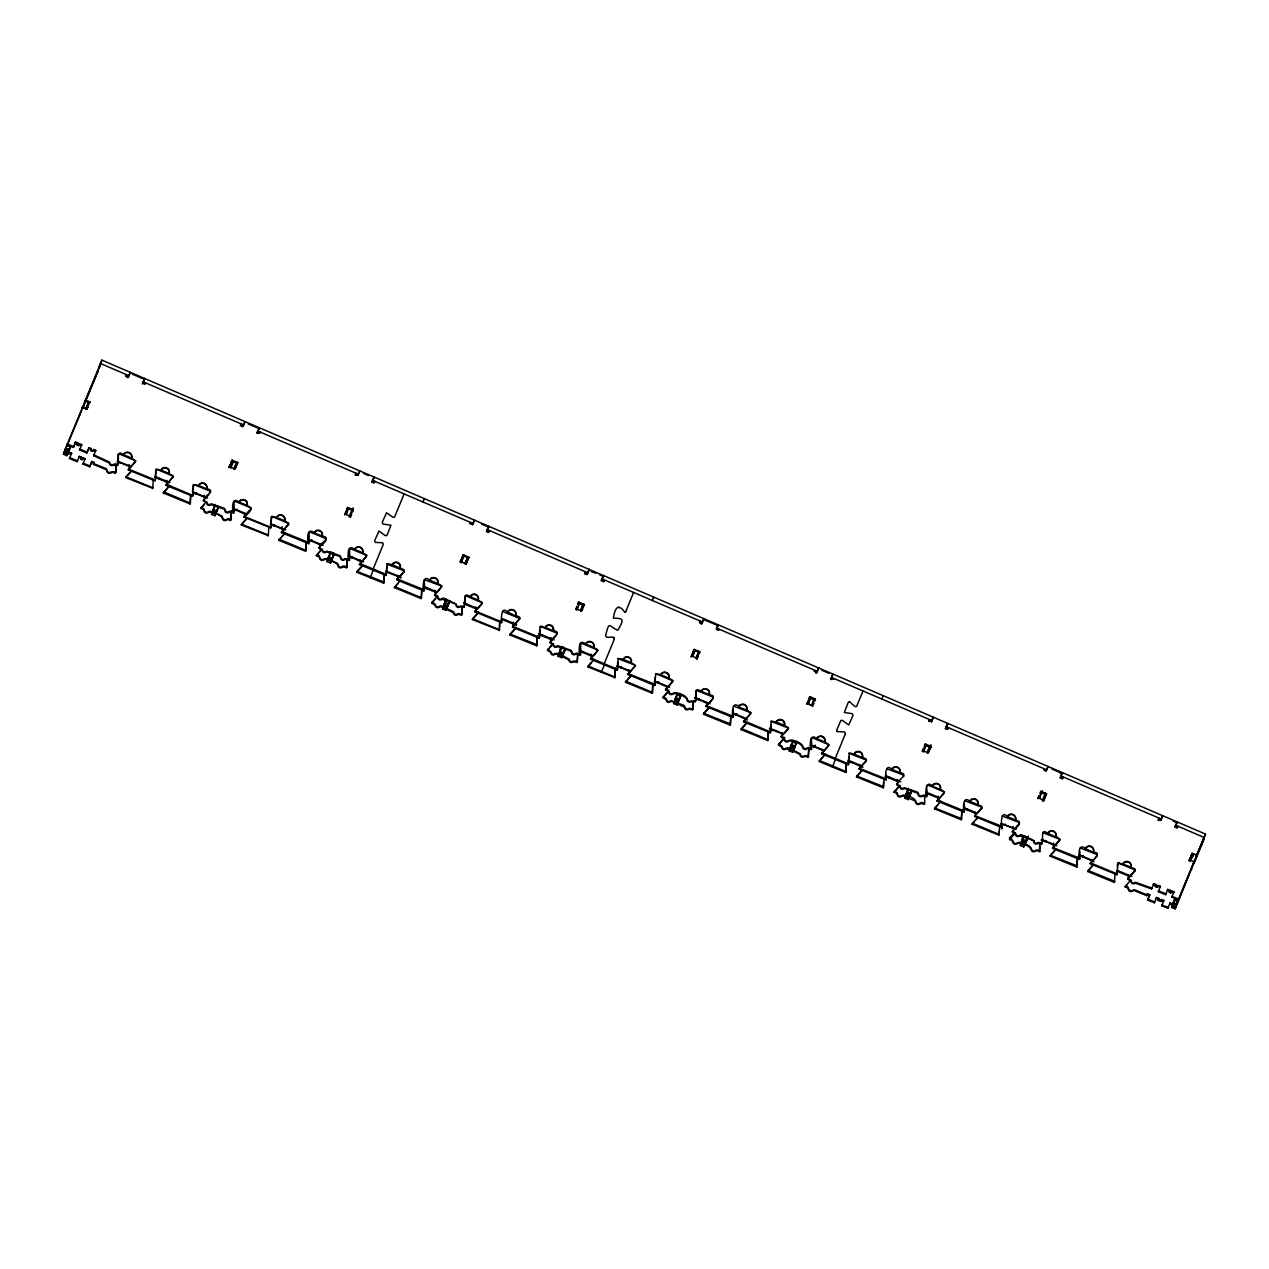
<?xml version="1.0" encoding="UTF-8"?>
<svg xmlns="http://www.w3.org/2000/svg" width="1269" height="1269" viewBox="0 0 1269 1269"><rect width="100%" height="100%" fill="white"/><g stroke="black" fill="none" stroke-linecap="round" stroke-linejoin="round"><path stroke-width="1.5" d="M837.254 731.578L836.779 729.976L840.871 720.459L842.235 720.284L848.723 724.996L853.054 715.304L852.292 713.686L844.345 712.48L848.263 702.328L849.833 701.963L854.941 706.516L856.543 706.5L863.063 690.986M372.769 570.019L383.381 544.131L382.54 542.767L375.402 542.355L374.641 540.737L378.971 531.045L385.443 535.756L386.997 535.375L390.931 525.223L382.984 524.034L382.223 522.4L386.553 512.724L393.041 517.419L394.596 517.054L404.145 493.895M614.339 639.116C614.815 634.532 606.09 639.782 605.63 635.626C609.501 619.066 609.39 627.425 617.876 630.217C623.825 619.605 624.427 618.336 613.387 618.114C614.719 609.12 617.702 602.252 624.681 612.181M115.511 464.248C116.462 478.096 116.351 470.593 110.625 472.988A2.49 2.427 18.2 0 1 106.913 471.465L106.374 469.736L93.414 464.375L93.684 463.55L106.326 468.721L107.183 470.64A2.49 2.427 18.2 0 0 110.895 472.163C116.732 469.641 116.7 477.763 115.78 463.423M118.366 454.112L117.557 465.501L113.734 464.803A2.49 2.427 18.2 0 1 109.372 463.026L93.636 455.714L93.906 454.873L109.642 462.202A2.49 2.427 18.2 0 0 114.004 463.978C123.458 469.276 113.068 447.005 123.49 454.746A4.378 4.251 18.2 0 1 129.152 452.478A4.378 4.251 18.2 0 1 131.579 458.061L123.49 454.746M131.453 470.72L126.028 476.779L152.819 487.772L153.279 479.65M155.421 475.352L155.881 469.482M131.579 458.061L135.799 460.853L128.566 469.07L155.357 480.047L156.039 469.149L161.02 470.117A4.378 4.251 18.2 0 1 166.683 467.849A4.378 4.251 18.2 0 1 169.11 473.432L161.02 470.117M190.54 495.846L190.08 503.967L163.273 492.991L169.554 485.44M163.733 491.864L190.35 503.143L190.81 495.021M193.411 484.853L192.618 496.242L165.811 485.266L173.33 476.24L169.11 473.432M166.223 484.219L192.888 495.418L193.57 484.52L198.551 485.488A4.378 4.251 18.2 0 1 204.214 483.219A4.378 4.251 18.2 0 1 206.641 488.803L198.551 485.488M231.053 511.566L230.593 520.464L231.323 510.741M233.893 501.429C235.875 532.33 227.072 492.182 239.032 502.064A4.378 4.251 18.2 0 1 244.695 499.796A4.378 4.251 18.2 0 1 247.122 505.379L239.032 502.064M246.979 518.038L241.554 524.113L268.362 535.09L268.806 526.968M270.963 522.669L271.725 516.277L276.563 517.435A4.378 4.251 18.2 0 1 282.226 515.151A4.378 4.251 18.2 0 1 284.653 520.734L276.563 517.435M247.122 505.379L251.341 508.171L244.092 516.388L270.9 527.365L271.471 516.657M306.067 543.164L305.623 551.269L278.815 540.308L285.097 532.758M279.212 539.246L305.892 550.445L306.337 542.339M308.954 532.171C310.873 562.675 302.196 522.955 314.093 532.806A4.378 4.251 18.2 0 1 319.756 530.521A4.378 4.251 18.2 0 1 322.183 536.105L314.093 532.806M346.596 558.868C347.5 573.318 347.5 564.975 341.694 567.608A2.49 2.427 18.2 0 1 337.982 566.101C337.792 562.23 326.212 557.503 323.357 560.105A2.49 2.427 18.2 0 1 319.645 558.582L319.106 556.853L316.346 555.663L320.296 550.698M330.654 560.581L337.713 563.547L338.252 565.276A2.49 2.427 18.2 0 0 341.964 566.783C345.168 563.436 348.594 572.24 346.691 561.501M349.435 548.747C351.339 579.505 342.662 539.484 354.559 549.366A4.378 4.251 18.2 0 1 360.237 547.098A4.378 4.251 18.2 0 1 362.648 552.681L354.559 549.366M384.079 575.111L383.666 583.137L384.348 574.286M386.426 571.272L387.267 563.595L392.089 564.737A4.362 4.251 18.2 0 1 397.768 562.468A4.362 4.251 18.2 0 1 400.179 568.052L392.089 564.737M362.648 552.681L366.868 555.489L359.365 564.531L386.173 575.507L386.886 566.561M421.609 590.482L421.165 598.587L394.358 587.61L400.052 580.71M394.707 586.627L421.435 597.762L421.879 589.641M424.274 580.171C425.861 608.533 418.389 570.447 429.62 580.107A4.378 4.251 18.2 0 1 437.25 579.378L437.948 580.996A4.378 4.251 18.2 0 1 437.71 583.423L429.62 580.107M462.09 607.042L461.662 615.084L462.36 606.217M464.977 596.049L464.168 607.439L460.33 606.741A2.506 2.427 18.2 0 1 455.983 604.964L455.206 603.774L441.993 599.238A2.506 2.427 18.2 0 1 437.631 597.445L434.426 595.256L441.961 585.992L437.71 583.423M434.823 594.209L437.916 596.62A2.506 2.427 18.2 0 0 442.262 598.413L443.674 598.111L456.253 604.139A2.506 2.427 18.2 0 0 460.615 605.916C469.816 610.786 459.759 589.07 470.101 596.684A4.378 4.251 18.2 0 1 475.78 594.415A4.378 4.251 18.2 0 1 478.191 599.999L470.101 596.684M499.367 627.6L499.653 621.762M478.651 612.007L472.639 618.733L499.431 629.71L499.923 620.938M537.184 636.927L536.724 645.81L537.453 636.086M539.69 630.074L539.23 638.18L512.422 627.203L512.835 626.22M512.739 626.299L539.499 637.355L540.182 626.458L545.162 627.425A4.378 4.251 18.2 0 1 552.776 626.696L553.49 628.314A4.378 4.251 18.2 0 1 553.252 630.725L545.162 627.425M577.617 654.36L577.205 662.386L577.903 653.535M580.504 643.367C582.423 674.125 573.747 634.119 585.643 643.986A4.378 4.251 18.2 0 1 591.322 641.717A4.378 4.251 18.2 0 1 593.733 647.317L585.643 643.986M614.878 675.774L615.195 668.858M594.178 659.325L588.166 666.035L614.973 677.011L615.465 668.033M617.686 662.006L617.242 670.127L590.434 659.15L597.953 650.109L593.733 647.301A4.362 4.251 18.2 0 0 590.989 642.066A4.362 4.251 18.2 0 0 585.501 644.414M590.831 658.088L617.511 669.302L618.193 658.389L623.174 659.357L624.713 657.485A4.378 4.251 18.2 0 1 631.248 662.672L635.483 665.479L627.965 674.521L654.772 685.498L655.724 673.76L660.705 674.727A4.378 4.251 18.2 0 1 666.368 672.459A4.378 4.251 18.2 0 1 668.795 678.043L660.705 674.727M652.678 685.101L652.234 693.207L625.427 682.23L631.137 675.33M625.776 681.247L652.504 692.382L652.964 684.261M655.216 677.376L654.804 685.403M693.16 701.678L692.715 709.783L688.877 709.085A2.49 2.427 18.2 0 1 684.514 707.309L671.936 701.281L670.54 701.583A2.49 2.427 18.2 0 1 666.177 699.79L662.957 697.601L668.081 691.335M663.354 696.538L666.447 698.965A2.49 2.427 18.2 0 0 670.809 700.758L684.007 705.278L684.784 706.484A2.49 2.427 18.2 0 0 689.146 708.261L692.985 708.959L693.429 700.837M696.047 690.669C695.142 701.709 698.331 701.376 690.844 701.82A2.49 2.427 18.2 0 1 687.132 700.314C686.941 696.443 675.362 691.716 672.507 694.317A2.49 2.427 18.2 0 1 668.795 692.795L668.255 691.066L665.495 689.876L673.03 680.612L668.795 678.043M665.892 688.829L668.525 690.241L669.064 691.97A2.49 2.427 18.2 0 0 672.776 693.493C675.631 690.891 687.211 695.618 687.401 699.489A2.49 2.427 18.2 0 0 691.113 700.996C702.82 703.645 689.622 684.34 701.17 691.304A4.362 4.235 18.2 0 1 706.849 689.035A4.362 4.235 18.2 0 1 709.244 694.619L701.17 691.304M730.738 716.176L730.278 725.075L730.928 717.08M733.228 709.323C734.418 732.53 728.041 697.204 738.939 706.405A4.346 4.235 18.2 0 1 746.632 710.37M768.221 732.403L767.777 740.525L740.969 729.548L746.664 722.648M741.366 728.485L768.046 739.7L768.491 731.578M770.759 724.694L770.315 732.8L743.507 721.823L751.026 712.781L746.791 709.99A4.378 4.251 18.2 0 0 740.255 704.787M743.904 720.76L770.584 731.975L771.251 721.078L776.231 722.045A4.378 4.251 18.2 0 1 781.91 719.761A4.378 4.251 18.2 0 1 784.321 725.36L776.231 722.045M808.702 748.98L808.274 757.006L808.972 748.155M811.351 738.669C813.413 767.808 805.038 728.787 816.713 738.621A4.362 4.235 18.2 0 1 822.375 736.353A4.362 4.235 18.2 0 1 824.787 741.921L816.713 738.621M846.264 763.478L845.773 772.456L818.981 761.479L825.104 754.103M819.377 760.432L846.058 771.631L846.534 762.653M848.771 756.625L848.311 764.747L821.519 753.77L829.022 744.729L824.802 741.921A4.378 4.267 18.2 0 0 822.074 736.686A4.378 4.267 18.2 0 0 816.57 739.034M821.868 752.787L848.596 763.922L849.262 753.009L854.243 753.976A4.378 4.251 18.2 0 1 859.97 752.2A4.378 4.251 18.2 0 1 862.206 757.72L854.243 753.976A4.362 4.251 18.2 0 1 859.906 751.708A4.362 4.251 18.2 0 1 862.333 757.292L862.19 757.704M883.636 782.307L883.335 787.748L884.033 778.896M886.174 774.582C887.015 792.062 882.209 759.687 891.774 769.347L892.662 768.015A4.378 4.251 18.2 0 1 899.404 768.617L900.102 770.251M924.514 795.457C924.99 809.336 925.307 801.818 919.375 804.165A2.49 2.427 18.2 0 1 915.679 802.642L915.139 800.913L907.176 797.598M926.798 787.922C928.258 812.763 921.31 776.2 932.255 785.923A4.378 4.251 18.2 0 1 940.662 787.684L940.202 789.651L932.255 785.923M961.807 810.796L961.347 819.695L962.076 809.971M964.297 803.943C965.677 827.261 959.063 791.618 969.786 801.294A4.362 4.251 18.2 0 1 975.449 799.026A4.362 4.251 18.2 0 1 977.86 804.609L969.786 801.294M999.1 831.338L998.846 835.145L972.038 824.168L977.749 817.268M999.575 826.198L999.115 834.32L972.387 823.184M1001.638 823.629C1003.002 842.108 997.751 806.101 1007.316 816.665A4.378 4.251 18.2 0 1 1014.93 815.935L1015.628 817.553A4.378 4.251 18.2 0 1 1015.406 819.964L1007.316 816.665M1039.533 848.787L1039.66 846.185M1040.041 842.775C1039.501 859.541 1041.817 846.978 1035.187 850.658A2.49 2.427 18.2 0 1 1031.491 849.135C1031.269 845.313 1019.705 840.57 1016.85 843.139A2.49 2.427 18.2 0 1 1013.138 841.617C1011.441 835.811 1004.54 841.696 1015.279 832.638M1033.934 840.697A2.506 2.427 18.2 0 0 1038.296 842.473L1042.135 843.171L1042.341 840.237M1077.349 858.114L1076.889 866.997L1077.619 857.273M1079.84 851.245C1081.125 874.642 1074.621 838.92 1085.328 848.612A4.378 4.251 18.2 0 1 1091.039 846.82A4.378 4.251 18.2 0 1 1093.275 852.34L1085.328 848.612A4.362 4.251 18.2 0 1 1090.991 846.328A4.362 4.251 18.2 0 1 1093.402 851.911M1115.102 873.516L1114.388 882.447L1087.581 871.47L1093.275 864.57M1117.164 870.931L1116.926 874.738L1090.119 863.761C1092.498 860.43 1103.189 852.245 1093.275 852.324M1117.37 866.616L1117.719 863.332M1090.42 862.857L1117.196 873.913L1117.862 862.999L1122.859 863.967A4.378 4.251 18.2 0 1 1130.473 863.253L1131.171 864.871A4.378 4.251 18.2 0 1 1130.949 867.282L1122.859 863.967M590.513 658.992L597.62 651.14L597.477 649.998L581.9 643.399L580.282 644.049M940.345 789.239L944.564 792.046L937.045 801.072L944.231 793.077L944.088 791.919L928.511 785.337L927.004 785.781M165.858 485.186L172.996 477.271L172.854 476.113L157.277 469.53L155.659 470.18M244.235 516.229C241.094 519.925 254.181 509.615 250.31 507.616L235.288 501.461L233.67 502.112M284.653 520.734L288.872 523.542L281.353 532.583L288.523 524.589L288.396 523.431L272.819 516.832L271.201 517.482M348.642 560.137L344.803 559.439A2.49 2.427 18.2 0 1 340.441 557.646L339.664 556.457L326.45 551.92A2.49 2.427 18.2 0 1 322.104 550.143C313.031 547.304 329.194 542.783 325.372 538.357L310.35 532.203L308.732 532.853M359.365 564.531L366.535 556.52L366.408 555.378L350.831 548.779L349.213 549.429M436.346 593.035L441.596 587.261L441.295 585.913L424.512 579.79M665.495 689.876L672.681 681.881L672.538 680.723L656.961 674.14L655.454 674.585M743.586 721.664L750.677 713.828L750.55 712.67L733.577 706.04M821.519 753.77L828.689 745.775L828.562 744.617L812.969 738.019L811.462 738.479M903.75 776.501L903.052 774.915L886.65 768.713M1047.797 833.241L1055.745 836.953L1056.189 834.986A4.378 4.251 18.2 0 0 1047.782 833.241C1037.185 825.405 1047.686 848.644 1038.026 843.298A2.506 2.427 18.2 0 1 1033.664 841.521L1032.887 840.316L1019.689 835.795A2.506 2.427 18.2 0 1 1015.327 834.003C1006.174 831.195 1022.275 826.722 1018.595 822.217L1002.177 816.03M1090.293 863.459L1097.288 855.75L1097.162 854.608L1080.189 847.978M152.645 488.264L125.758 477.62L126.154 476.621M190.429 502.889L190.08 503.967M230.91 519.37L228.039 518.624L226.421 519.481A2.49 2.427 18.2 0 1 222.725 517.958L222.186 516.229L215.111 513.279M268.171 535.566L241.284 524.938L241.697 523.938M268.441 534.82L268.092 535.915M346.437 566.767L346.104 567.846M424.052 589.704L397.197 578.981M464.517 606.36L464.168 607.439M539.579 637.101L539.23 638.18M580.06 653.583L576.142 653.234A2.506 2.427 18.2 0 1 571.78 651.441L571.002 650.251L557.805 645.715A2.506 2.427 18.2 0 1 553.443 643.938C543.084 641.083 566.101 632.549 553.252 630.725M848.66 763.668L848.311 764.747M883.668 786.669L856.781 776.025L862.206 769.95M886.206 778.944L859.319 768.316L859.05 769.141L885.905 779.943M926.687 795.52L922.753 795.171A2.506 2.427 18.2 0 1 918.407 793.379L917.63 792.189L904.416 787.652A2.506 2.427 18.2 0 1 900.054 785.876C889.696 783.005 912.712 774.487 899.864 772.662A4.378 4.251 18.2 0 0 900.102 770.251M964.202 810.97L937.442 800.025M999.195 834.066L998.846 835.145M1001.749 826.262L974.846 815.618L974.576 816.443L1001.384 827.42M1042.198 842.917L1041.865 843.996M1079.745 858.193L1052.858 847.565L1060.107 839.348L1055.967 836.223A4.362 4.251 18.2 0 0 1047.655 833.654M1117.275 873.659L1116.926 874.738M155.167 480.634L155.452 479.714M192.967 495.164L192.618 496.242M233.448 511.661L229.53 511.296A2.49 2.427 18.2 0 1 225.168 509.519L224.391 508.314L211.193 503.793A2.49 2.427 18.2 0 1 206.831 502.001C196.362 499.129 219.521 490.611 206.641 488.803M270.709 527.856L243.902 517.054M270.979 527.111L270.63 528.19M308.51 542.386L281.75 531.521M348.975 559.058L345.073 558.614A2.49 2.427 18.2 0 1 340.711 556.821L339.933 555.632L326.736 551.095A2.49 2.427 18.2 0 1 322.374 549.318C311.904 546.431 335.064 537.929 322.183 536.105M383.984 582.059L357.097 571.415L362.522 565.339M421.498 597.509L421.165 598.587M461.979 614.085L458.077 613.641A2.49 2.427 18.2 0 1 453.715 611.848L441.136 605.821L439.724 606.122A2.49 2.427 18.2 0 1 435.378 604.345L432.158 602.156L437.583 596.081M499.256 630.185L472.369 619.558L472.766 618.558M537.057 644.731L510.17 634.088L516.182 627.378M577.538 661.308L573.604 660.943A2.49 2.427 18.2 0 1 569.258 659.166L561.723 655.216M614.783 677.583L587.896 666.859L588.308 665.876M615.053 676.758L614.704 677.836M617.591 669.049L617.242 670.127M655.121 684.324L628.234 673.68L635.42 665.686M693.064 708.705L692.715 709.783M730.595 723.98L703.708 713.352L709.577 706.785M733.133 716.271L706.246 705.627C709.561 702.915 718.476 694.714 709.133 695.031M768.126 739.43L767.777 740.525M770.648 731.721L770.315 732.8M808.607 755.927L804.689 755.578A2.49 2.427 18.2 0 1 800.327 753.786L787.748 747.758L786.352 748.06A2.49 2.427 18.2 0 1 781.99 746.283L778.769 744.078L784.781 737.368M846.122 771.378L845.773 772.456M961.664 818.695L934.777 807.972L940.789 801.247M1077.207 865.918L1050.32 855.274L1056.331 848.564M129.2 465.041L128.772 466.595L130.501 467.309M695.586 700.98L695.253 702.058M811.145 748.202L808.258 747.457L806.656 748.313A2.49 2.427 18.2 0 1 802.944 746.791C802.754 742.936 791.174 738.193 788.303 740.795A2.49 2.427 18.2 0 1 784.607 739.288L784.068 737.559L781.307 736.369L788.572 727.914L784.321 725.345M845.424 733.736L844.694 732.023L836.985 731.499M308.193 543.481L281.353 532.583M383.666 583.137L356.827 572.24L357.239 571.256M461.662 615.084L457.808 614.466A2.49 2.427 18.2 0 1 453.445 612.689L440.851 606.661L439.455 606.963A2.49 2.427 18.2 0 1 435.108 605.17L431.888 602.981L432.301 601.982M536.724 645.81L509.9 634.928L510.297 633.929M1039.359 851.626L1036.519 850.627L1034.917 851.483A2.49 2.427 18.2 0 1 1031.205 849.96C1030.999 846.137 1019.435 841.41 1016.58 843.964A2.49 2.427 18.2 0 1 1012.868 842.457L1012.329 840.728L1009.569 839.539L1009.981 838.539M386.49 574.508L359.762 563.468M469.974 597.096A4.362 4.251 18.2 0 1 475.447 594.749A4.362 4.251 18.2 0 1 478.191 600.031L482.41 602.791L475.177 611.008L501.969 621.984C501.62 625.855 499.478 603.933 507.632 612.055A4.378 4.251 18.2 0 1 513.358 610.278A4.378 4.251 18.2 0 1 515.595 615.782L507.632 612.055A4.362 4.251 18.2 0 1 513.295 609.786A4.362 4.251 18.2 0 1 515.722 615.354L515.579 615.782M810.812 749.297L807.988 748.282L806.386 749.138A2.49 2.427 18.2 0 1 802.674 747.615C802.484 743.761 790.904 739.018 788.033 741.635A2.49 2.427 18.2 0 1 784.337 740.113L783.798 738.384L781.038 737.194L781.45 736.21M963.885 811.97L937.045 801.072M397.07 579.584L404.065 571.891L403.939 570.733L386.966 564.102M404.113 571.764L404.034 569.718L400.179 568.052M519.671 618.986L512.613 626.902M519.782 618.653L519.576 617.035L515.722 615.37M635.15 666.511L634.452 664.924L618.035 658.722M866.267 761.003L866.188 758.973L862.333 757.292M981.809 808.305L981.73 806.275L977.876 804.609M1019.34 823.676L1019.261 821.646L1015.406 819.98M1134.867 870.994L1134.803 868.964L1130.933 867.282M155.088 480.888L128.296 469.895L135.466 461.9L135.339 460.742L119.762 454.143L118.128 454.794M210.527 492.642L209.829 491.04L194.807 484.901L193.189 485.551M501.699 622.809L474.892 611.832L482.077 603.838L481.934 602.68L466.357 596.097L464.74 596.731M1079.396 859.367L1052.588 848.39L1059.758 840.395L1059.631 839.237L1042.658 832.607M64.608 451.653L71.35 454.032L71.619 453.207L69.303 452.256L68.574 454.207L64.338 452.478L64.656 451.463M70.969 446.053L66.924 455.698L63.45 454.27L66.178 447.116M818.378 669.08L818.727 667.986L101.869 360.126L64.513 451.066L67.971 452.478L70.366 446.387M79.788 415.169L80.153 414.059M82.231 407.73L82.564 406.619L87.196 408.507L86.926 409.332L82.295 407.444M66.924 455.698L69.652 448.544M69.192 449.67L65.512 448.877L69.446 449.178M70.334 446.18L70.081 446.958L66.607 445.53L67.146 443.912L73.697 446.593L73.412 447.434L66.876 444.753M82.85 407.523L82.501 408.618L97.935 371.198L97.665 372.039M83.786 405.271L97.935 371.167M84.944 401.178L85.277 400.068L89.909 401.956L89.639 402.781L86.546 401.527M68.574 454.207L68.843 453.382M69.034 453.081L69.303 452.256M69.478 458.521L69.763 457.697L77.457 460.853L77.187 461.678L69.478 458.521L71.619 453.207M85.689 409.141L88.767 401.496L88.402 402.59M99.061 368.66L101.869 360.126M87.545 404.557L88.973 404.208L89.909 401.956M75.283 442.944L75.553 442.104L77.853 443.055L77.583 443.88L75.283 442.944L73.412 447.434M87.847 407.095L86.974 405.794L87.847 407.095L86.926 409.332M77.123 445.007L77.393 444.182L78.678 445.641L77.123 445.007L77.853 443.055M79.424 443.69L79.138 444.515L81.454 445.467L81.724 444.642L79.424 443.69L78.678 445.641M79.598 449.956L79.868 449.131L87.164 452.113L86.895 452.954L79.598 449.956L81.724 444.642M79.312 456.348L79.043 457.189L81.359 458.125L81.628 457.3L79.312 456.348L77.187 461.678M80.899 459.251L81.168 458.426L82.041 459.727L80.899 459.251L81.628 457.3M82.517 458.601L82.786 457.776L85.102 458.728L84.817 459.552L82.517 458.601L82.041 459.727M82.961 464.042L83.231 463.217L89.972 465.977L89.702 466.802L82.961 464.042L85.102 458.728M88.751 448.465L89.036 447.624L91.336 448.576L91.067 449.4L88.751 448.465L86.895 452.954M90.607 450.527L90.876 449.702L92.716 451.399L90.607 450.527L91.336 448.576M91.558 462.297L91.844 461.472L94.144 462.424L93.874 463.248L91.558 462.297L89.702 466.802M92.716 451.399L93.462 449.448L95.762 450.384L95.492 451.225L93.192 450.273M125.901 375.894L126.424 374.641L126.154 375.465M126.25 376.83L127.963 377.559L128.232 376.734L125.948 375.751M128.566 376.814L130.374 372.372L130.025 373.467M130.072 372.61L127.963 377.559M142.874 383.968L144.523 378.432L144.254 379.272L132.404 374.181M117.446 461.186L130.834 466.516M142.905 382.968L143.27 381.874L243.648 424.972L243.283 426.083M144.365 379.621L144.714 378.527L142.302 383.714M115.035 473.226L115.384 472.052M117.557 465.501L117.922 464.343M144.825 384.015L145.364 382.762L145.078 383.587M120.682 463.28L120.983 462.535L120.682 463.28L117.224 461.868M128.296 469.895L128.692 468.911M152.55 488.597L152.915 487.423M154.739 477.239L168.031 482.68M192.333 491.722L195.743 494.038A4.362 4.251 18.2 0 1 196.632 492.705M195.743 494.038L195.87 493.625A4.394 4.283 18.2 0 1 196.235 492.927M205.562 498.051L203.96 496.925A4.394 4.283 18.2 0 0 204.325 495.386M230.561 520.544L227.77 519.449L226.152 520.306A2.49 2.427 18.2 0 1 222.456 518.783C222.249 514.928 210.686 510.186 207.815 512.787A2.49 2.427 18.2 0 1 204.103 511.28L203.563 509.551L200.803 508.361L204.753 503.381M233.099 512.819L229.261 512.121A2.49 2.427 18.2 0 1 224.899 510.344L224.121 509.155L210.924 504.618A2.49 2.427 18.2 0 1 206.561 502.825L203.341 500.636L203.754 499.653M217.538 509.091L214.969 515.737L211.495 514.326L215.127 504.459L214.667 505.57L218.189 506.807M240.888 424.734L241.158 423.909L240.396 425.845L240.666 425.02L242.966 426.003L241.554 426.336M212.462 512.279L212.716 511.502L215.92 513.707L218.807 506.728M230.26 464.454L229.054 467.531L230.26 464.454L231.402 464.93L229.99 465.295M231.101 462.408L231.989 463.708L230.831 463.233L232.037 460.155L237.811 462.519L237.541 463.359L231.767 460.98L232.037 460.155M244.79 421.879L242.966 426.003M214.969 515.737L215.492 514.135L212.034 512.708M216.063 512.39L216.555 510.915L213.081 509.488L212.605 510.963L216.063 512.39L218.411 506.426M232.83 461.742L233.195 460.631L230.482 467.182M235.463 465.12L236.891 464.771M236.288 463.153L236.653 462.059L233.94 468.594M236.034 466.833L235.764 467.658L234.876 466.357L236.034 466.833L235.098 469.07L229.324 466.706M258.178 433.49L257.036 432.983L259.035 428.335M257.623 432.237L259.447 427.796M259.812 432.856L260.082 432.031L259.606 433.141L257.306 432.158M232.75 509.186L236.351 510.201A4.378 4.267 18.2 0 1 236.716 509.503M246.043 514.627L236.351 510.201M270.281 524.557L273.882 525.556A4.315 4.204 18.2 0 1 274.247 524.874M283.574 529.998L281.972 528.872A4.315 4.204 18.2 0 0 282.194 527.285M305.623 551.269L305.972 550.111M311.286 541.34L311.413 540.927A4.394 4.283 18.2 0 1 312.015 539.912A4.362 4.251 18.2 0 0 311.286 541.34L307.812 539.928M321.105 545.369L311.413 540.927M318.884 547.954L319.296 546.955M355.13 475.114L355.875 473.178L355.701 475.367M327.037 561.628L327.561 560.026L331.035 561.437L330.511 563.055L327.037 561.628L329.432 555.536M328.132 558.281L328.623 556.805L332.097 558.217L331.606 559.692L328.132 558.281L330.67 551.761L333.953 553.728M330.257 552.697L333.731 554.125M357.652 475.415L359.413 471.481M345.787 511.772L346.675 513.073L345.787 511.772L344.597 514.849L344.867 514.024L350.641 516.388L350.371 517.213L351.576 514.135L350.418 513.659L351.291 514.96L351.576 514.135M347.579 507.473L347.309 508.298L353.083 510.661L353.353 509.837L347.579 507.473L346.374 510.535L346.643 509.71L347.532 511.01M358.017 475.352L359.825 470.91M331.717 560.232L331.463 561.009L334.35 554.03M332.605 557.519L333.081 556.393M348.372 509.043L348.737 507.949L346.025 514.484M333.461 555.203L330.511 563.055M349.118 517.006L352.766 508.219M350.99 512.438L352.417 512.073L353.353 509.837M373.483 482.997L372.023 481.427L374.292 482.696M372.356 481.506L374.165 477.065L373.816 478.159M373.705 477.81L373.974 476.985L371.754 482.268M374.323 482.426L374.815 481.3L374.545 482.125M351.751 557.916L351.894 557.503A4.378 4.267 18.2 0 1 352.496 556.488A4.362 4.235 18.2 0 0 351.751 557.916L348.293 556.504M361.57 561.945L351.894 557.503M370.231 577.728L373.435 569.829M400.845 578.014L397.514 576.189A4.378 4.251 18.2 0 0 397.736 575.444M423.703 590.862L396.896 579.885L397.292 578.902M423.957 499.748L424.322 498.606L422.863 501.937M423.132 587.166L436.631 592.671M470.085 523.7L470.609 522.447L470.244 523.288M442.58 608.946L443.103 607.328L446.577 608.755L446.038 610.357L442.58 608.946L445.53 601.094M443.674 605.583L444.166 604.123L447.624 605.535L447.148 607.01L443.674 605.583L446.196 599.079M443.785 606.122L443.531 606.899L445.705 601.665M444.673 603.409L445.149 602.299M445.8 600.015L449.258 601.427M472.369 524.684L474.352 520.084L474.194 521.273M461.329 559.09L462.217 560.39L461.329 559.09L460.124 562.151L460.393 561.326L466.04 564.102M472.734 524.62L474.558 520.179M468.61 557.979L468.896 557.154L463.106 554.775L462.836 555.616L468.61 557.979L467.69 560.216L466.802 558.915L467.69 560.216M461.186 562.897L464.264 555.251L463.899 556.361M463.201 557.916L462.186 557.028L461.916 557.852L463.106 554.775M448.607 603.711L444.896 602.775M448.829 603.076L446.577 608.755M467.373 557.773L467.738 556.679L465.025 563.214M466.833 562.278L465.945 560.977L466.833 562.278L465.913 564.515M486.661 530.981C487.582 532.52 490.484 530.188 489.168 531.41M487.074 530.775L488.898 526.334L488.533 527.428M488.422 527.079L488.692 526.254L487.946 528.19M463.883 602.918L467.293 605.234A4.378 4.251 18.2 0 1 467.658 604.536M488.771 532.52L489.057 531.695M467.293 605.234L477.112 609.247M474.892 611.832L475.304 610.849M502.508 611.42L519.671 618.511M499.161 630.534L499.526 629.361M501.366 619.177L516.372 625.331M538.675 634.484L538.706 633.628M539.912 627.283L541.704 625.998M538.897 634.548L552.174 639.988M577.173 662.466L573.334 661.784A2.49 2.427 18.2 0 1 568.988 659.991L556.393 653.963L554.997 654.265A2.49 2.427 18.2 0 1 550.635 652.488L547.431 650.283L553.125 643.383M579.711 654.756L575.872 654.058A2.506 2.427 18.2 0 1 571.51 652.266L570.733 651.076L557.535 646.556A2.506 2.427 18.2 0 1 553.173 644.763L549.953 642.574L550.365 641.575M557.408 633.739L556.679 632.295M584.581 573.651C586.357 569.86 583.121 574.445 586.294 574.397M565.435 648.649L561.58 657.675L558.106 656.247L560.898 648.967M559.692 651.425L559.217 652.9L562.675 654.312C569.083 648.713 560.184 642.479 559.692 651.425L563.166 652.853M561.342 647.317L564.8 648.745M586.913 574.508L589.086 569.353L588.816 570.193M576.872 606.392L577.744 607.692L576.872 606.392L575.666 609.469L575.936 608.644L581.71 611.008L582.645 608.755L581.488 608.279L582.376 609.58L582.645 608.755M587.468 573.889L589.276 569.448L588.927 570.542M578.648 602.093L578.378 602.918L584.152 605.281L584.422 604.456L578.648 602.093L577.728 604.33L578.87 604.805M576.729 610.215L579.806 602.569L579.441 603.663L582.915 605.091L583.264 603.981L580.552 610.532M561.58 657.675L564.356 650.378M562.532 655.629L559.328 653.44L555.267 653.44A2.49 2.427 18.2 0 1 550.905 651.647L547.78 649.3M563.69 652.139L564.15 651.029M591.211 571.526L595.986 573.271M582.074 607.058L582.344 606.233L583.359 607.121M601.807 580.044L603.616 575.603L603.267 576.713M603.505 581.789C604.425 577.966 604.393 582.63 602.363 581.297M579.362 651.124L592.655 656.565M618.923 607.692L618.177 607.216M601.3 672.348L604.504 664.448M603.838 664.639L614.386 639.021M613.276 637.546L614.291 637.926M625.744 611.642L633.612 592.449M616.893 666.495L620.493 667.494A4.378 4.251 18.2 0 1 620.858 666.812M631.264 662.672L623.174 659.357M630.185 671.936L628.583 670.809A4.378 4.251 18.2 0 0 628.821 670.064M627.965 674.521L628.377 673.522M652.234 693.207L652.599 692.033M654.201 681.786L658.024 682.865A4.378 4.251 18.2 0 1 658.389 682.167M667.716 687.29L658.024 682.865M699.536 622.238L700.076 620.985L699.806 621.81M680.961 695.967L677.123 704.977L673.649 703.565L676.425 696.269M677.281 693.699L674.759 700.218L678.217 701.63L680.739 695.111L680.279 696.237L676.869 694.635M701.662 623.777L699.584 622.111M692.414 653.709L691.208 656.771L692.414 653.709L693.556 654.169L692.128 654.534M702.185 623.158L702.55 622.064L602.172 578.95M703.645 619.811L703.819 618.637M693.255 651.647L694.143 652.948L692.985 652.472L694.191 649.395L699.965 651.774L699.029 654.011L697.601 654.36M692.985 652.472L694.191 649.395M677.123 704.977L677.646 703.375L674.188 701.947M678.217 701.63L678.709 700.155L675.235 698.743M694.984 650.981L695.349 649.871L692.636 656.422M679.692 698.331L679.216 699.457L675.758 698.029L679.438 698.822M698.442 652.393L698.807 651.298L696.094 657.834M698.188 656.073L697.918 656.898L697.03 655.597L698.188 656.073L696.982 659.134L697.252 658.31L691.478 655.946M699.822 652.187L693.921 650.236M716.525 629.313L716.89 628.218L817.284 671.333L816.919 672.427M717.397 626.727L718.159 624.792L717.683 625.903M717.984 625.982L718.349 624.871L716.922 627.854M694.682 698.362L694.714 697.506M718.476 630.376L719 629.123L718.73 629.947M694.904 698.426L698.505 699.441A4.378 4.251 18.2 0 1 698.87 698.743M708.197 703.867L698.505 699.441M730.246 725.154L703.438 714.177L703.851 713.178M732.784 717.429L705.976 706.452L706.389 705.469M705.976 706.452L713.146 698.458L712.686 696.173M732.435 713.797L736.036 714.796A4.378 4.251 18.2 0 1 736.639 713.781M746.791 709.99L738.574 707.087L740.255 704.787M747.457 719.951L736.036 714.796M771.108 721.411L787.906 727.851L788.208 729.199L784.274 733.53M769.744 729.104L769.522 728.263M783.259 734.608L781.656 733.482A4.378 4.251 18.2 0 0 781.878 732.736M789.905 749.582L786.066 748.884A2.49 2.427 18.2 0 1 781.72 747.108L778.5 744.919L778.912 743.92M814.524 671.095C812.921 670.444 816.76 672.538 815.761 672.935M789.191 750.867L789.715 749.265L793.188 750.677L792.649 752.295L789.191 750.867L791.761 744.221L791.301 745.347M790.286 747.52L790.777 746.045L794.235 747.473L793.759 748.948L790.286 747.52L792.633 741.556M790.397 748.06L790.143 748.837L792.316 743.602M792.411 741.953L795.869 743.364M806.878 703.676L811.637 705.152L814.349 698.6L813.984 699.711L810.51 698.283L810.875 697.189L809.733 696.713L808.527 699.79L808.797 698.965L809.812 699.838M818.283 668.731L818.553 667.906L1205.55 834.098L1175.871 907.446L1171.573 905.86L1171.842 905.035M809.099 701.487L807.671 701.836L808.956 701.9M809.733 696.713L809.448 697.538L815.364 699.489M793.871 749.471L793.617 750.249L796.504 743.285M794.759 746.759L795.219 745.649L792.649 752.295M813.286 701.265L814.571 701.329L815.507 699.076L810.875 697.189L808.163 703.74L812.652 706.04M813.715 703.375L813.445 704.2L812.572 702.915L813.715 703.375L812.525 706.452M831.243 679.597C829.514 678.058 835.351 679.629 833.368 679.216M831.258 678.582L832.75 674.473M810.225 745.68L814.048 746.743A4.378 4.251 18.2 0 1 814.92 745.411M823.724 751.185L822.138 750.058A4.378 4.251 18.2 0 0 822.36 749.313M849.992 702.312L849.262 701.836M832.385 766.968L835.589 759.068M834.907 759.259L845.455 733.641M849.12 753.358L866.077 759.988M847.978 761.114L862.999 767.253M883.303 787.827L856.512 776.85L856.908 775.867M885.048 776.374L898.785 781.91M899.864 772.662L891.774 769.347M905.447 796.9L902.64 795.806L901.038 796.662A2.49 2.427 18.2 0 1 897.326 795.14L896.786 793.411L894.042 792.221L899.737 785.321M926.322 796.694L922.484 795.996A2.506 2.427 18.2 0 1 918.121 794.204L917.344 793.014L904.147 788.477A2.506 2.427 18.2 0 1 899.784 786.701L896.58 784.512L896.977 783.512M929.257 720.364C930.098 717.921 928.099 723.076 929.13 720.633M904.734 798.185L905.257 796.567L908.715 797.995L908.192 799.597L904.734 798.185L906.494 793.585M905.828 794.838L906.32 793.363L909.778 794.775L909.302 796.25L905.828 794.838L908.35 788.319M905.939 795.362L905.685 796.155L907.858 790.92M907.303 791.539L906.827 792.649L907.684 790.349M907.954 789.255L911.412 790.682M931.287 721.76L933.112 717.667M931.636 721.696L933.461 717.255M924.641 748.805L923.483 748.329L924.371 749.63M930.764 747.219L931.034 746.394L925.26 744.031L924.99 744.855L930.764 747.219L929.844 749.456L928.956 748.155L929.844 749.456M923.34 752.152L926.418 744.491L926.053 745.601L929.527 747.013L929.891 745.918L927.179 752.469M910.301 794.077L910.761 792.951M910.968 792.316L908.715 797.995M911.634 790.286L909.778 794.775M929.257 750.693L928.987 751.518L928.099 750.217L929.257 750.693L928.321 752.929L922.547 750.566L922.277 751.391L923.483 748.329M946.547 729.104L945.405 728.612L947.404 723.949M945.976 727.851L947.8 723.409L947.435 724.52M947.927 728.914L948.451 727.66L948.181 728.485M923.784 804.403C925.466 802.674 920.691 801.722 919.66 803.34A2.49 2.427 18.2 0 1 915.948 801.818C915.742 797.995 904.162 793.268 901.307 795.837A2.49 2.427 18.2 0 1 897.611 794.315L897.072 792.586L894.439 791.158M925.767 792.982L939.266 798.487M961.315 819.774L934.507 808.797L934.92 807.814M964.646 800.66L981.46 807.1L981.762 808.448L977.098 813.572M963.504 808.416L976.797 813.857M1001.082 823.644L1016.326 829.117M1000.575 823.692L1004.636 824.787A4.378 4.251 18.2 0 1 1005 824.104M1014.328 829.228L1012.725 828.102A4.378 4.251 18.2 0 0 1013.027 826.96M1012.107 831.814L1019.562 822.994M1043.768 769.918C1044.435 767.967 1043.372 770.632 1046.021 771.029M1028.302 836.16L1023.734 846.915L1020.26 845.487L1023.036 838.206M1021.846 840.665L1021.371 842.14L1024.829 843.568C1031.237 837.968 1022.338 831.718 1021.846 840.665L1025.32 842.093M1022.83 838.841L1022.37 839.967L1025.828 841.379L1026.304 840.268M1023.48 836.572L1026.954 837.984M1047.782 767.111L1046.053 770.902M1047.829 767.618L1048.178 766.524L1046.735 769.871L946.341 726.756M1039.025 795.631L1039.898 796.932L1039.025 795.631L1037.82 798.709L1038.09 797.884L1043.864 800.247L1043.594 801.072L1044.799 797.995L1043.641 797.535L1044.53 798.836L1044.799 797.995M1040.532 792.157L1040.802 791.333L1046.576 793.696L1046.306 794.521M1023.734 846.915L1026.51 839.618M1041.96 791.808L1041.595 792.903L1045.053 794.331L1045.418 793.22L1042.341 800.882M1044.228 796.298L1045.64 795.949M1060.265 777.469L1062.661 778.309M1060.71 777.12L1061.074 776.025L1161.452 819.139L1161.087 820.234M1041.294 840.3L1041.326 839.444M1062.423 778.865L1063.184 776.929L1062.899 777.754M1041.516 840.364L1045.117 841.363A4.378 4.251 18.2 0 1 1045.482 840.681M1054.809 845.804L1053.207 844.678A4.378 4.251 18.2 0 0 1053.524 843.124M1076.858 867.076L1050.05 856.099L1050.462 855.116M1052.588 848.39L1053 847.391M1079.269 855.036L1092.672 860.366M1079.047 855.734L1082.647 856.734A4.378 4.251 18.2 0 1 1083.012 856.052M1094.068 861.873L1082.647 856.734M1117.497 864.03L1119.385 862.555M1114.388 882.447L1114.737 881.289L1087.977 870.423M1129.87 876.546L1116.577 871.105M1161.23 900.324L1163.546 901.26L1163.816 900.435L1161.5 899.499L1160.77 901.434L1158.089 900.34L1158.819 898.389L1156.519 897.453L1154.378 902.767L1147.636 900.007L1149.777 894.693L1147.462 893.741L1146.732 895.692L1134.089 890.521L1132.107 891.282A2.49 2.427 18.2 0 1 1128.411 889.759L1127.871 888.03L1125.111 886.841L1130.806 879.94M1153.711 883.605L1153.426 884.43L1155.742 885.381L1156.011 884.556L1153.711 883.605L1151.57 888.919L1135.216 883.097A2.506 2.427 18.2 0 1 1130.869 881.321L1127.649 879.131L1128.046 878.069L1135.089 870.296M1127.649 879.131L1134.819 871.121L1134.359 868.837M1159.374 820.504L1158.216 820.012L1158.978 818.077L1158.708 818.902M1160.691 820.44L1162.912 815.793L1162.547 816.887M1162.452 816.538L1162.721 815.713M1146.732 895.692L1147.002 894.867L1134.359 889.696L1132.392 890.457A2.49 2.427 18.2 0 1 1128.68 888.934L1128.141 887.205L1125.46 885.857M1147.462 893.741L1147.192 894.566L1149.508 895.517M1147.636 900.007L1149.777 894.693M1151.57 888.919L1151.84 888.094L1135.501 882.272A2.506 2.427 18.2 0 1 1131.139 880.496L1127.998 878.148M1155.282 886.508L1155.551 885.667L1157.391 887.364L1155.282 886.508L1156.011 884.556M1174.983 826.738L1177.426 827.309L1175.998 827.642M1175.427 826.389L1175.792 825.294L1204.091 837.445L1202.949 840.919L1204.408 837.572M1176.886 823.058L1177.251 821.947L1175.824 824.929M1158.137 885.413L1157.867 886.254L1160.167 887.19L1160.437 886.365L1158.137 885.413L1157.391 887.364M1154.378 902.767L1154.647 901.942L1147.922 899.182M1156.519 897.453L1156.249 898.278L1158.549 899.213M1158.311 891.679L1158.581 890.854L1165.878 893.852L1165.608 894.677L1158.311 891.679L1160.437 886.365M1158.089 900.34L1158.819 898.389M1160.77 901.434L1161.5 899.499M1161.69 905.749L1161.96 904.924L1168.13 907.462L1167.861 908.287L1161.69 905.749L1163.816 900.435M1167.75 889.363L1167.48 890.188L1169.78 891.124L1170.05 890.299L1167.75 889.363L1165.608 894.677M1169.32 892.25L1169.59 891.425L1170.875 892.884L1169.32 892.25L1170.05 890.299M1171.335 891.774L1171.62 890.933L1173.92 891.885L1173.651 892.71L1171.335 891.774L1170.875 892.884M1170.002 902.973L1169.717 903.798L1172.033 904.734L1172.302 903.909L1170.002 902.973L1167.861 908.287M1178.346 899.88L1171.795 897.199L1172.064 896.374L1178.615 899.055L1204.075 837.429L1196.477 856.02M1171.588 907.462L1172.128 905.844L1175.586 907.272L1175.062 908.874L1171.588 907.462L1174.158 900.816L1173.698 901.926M1172.699 904.115L1173.175 902.64L1176.649 904.051L1176.157 905.527L1172.699 904.115L1175.046 898.151M1172.81 904.638L1172.556 905.431L1175.459 898.389M1174.38 900.165L1177.838 901.593M1174.808 898.531L1178.219 900.133L1178.679 899.007M1190.338 857.606L1189.132 860.668L1190.338 857.606L1191.496 858.066L1190.068 858.431M1191.194 855.544L1192.067 856.845L1190.925 856.369L1192.114 853.291L1196.746 855.195L1196.381 856.289L1204.281 837.73M1192.114 853.291L1190.925 856.369M1190.211 861.429L1193.288 853.767L1192.923 854.878M1175.808 907.605L1176.268 906.066M1177.172 903.354L1177.632 902.227L1175.062 908.874M1191.242 870.28L1191.591 869.186M1193.764 862.571L1194.034 861.746L1189.402 859.843M1193.939 863.745L1201.489 845.344M1201.886 843.837L1203.758 839.348M1201.283 845.995L1203.884 839.174M940.202 789.651L940.44 788.906A4.362 4.251 18.2 0 0 932.112 786.336M98.966 368.153L100.394 363.457L128.93 375.703M63.45 454.27L81.819 410.252M86.324 408.935L89.417 401.543M87.196 408.507L88.116 406.254M73.697 446.593L75.553 442.104M82.326 458.902L82.786 457.776M87.164 452.113L89.036 447.624M93.636 455.714L95.762 450.384M89.972 465.977L91.844 461.472M93.414 464.375L94.144 462.424M230.831 463.233L231.767 460.98M211.495 514.326L215.349 505.3M230.752 468.118L232.909 462.915M234.226 469.53L237.097 462.598M236.605 465.596L237.811 462.519M330.892 552.618L327.989 559.597L325.229 558.423L323.627 559.28A2.49 2.427 18.2 0 1 319.915 557.757L319.376 556.028L316.806 554.537M331.606 559.692L334.128 553.189M351.91 511.645L353.337 508.187M447.624 605.535L449.67 600.491M446.038 610.357L449.892 601.347M465.295 564.15L468.166 557.234M466.183 563.69L467.103 561.453M467.96 559.391L468.896 557.154M558.106 656.247L561.231 648.982M580.837 611.468L583.708 604.536M583.232 607.534L584.422 604.456M673.649 703.565L676.774 696.3M696.364 658.77L699.235 651.854M806.735 704.089L807.941 701.011M793.759 748.948L796.107 742.984M925.26 744.031L924.34 746.267L925.482 746.743M908.192 799.597L912.046 790.587M927.449 753.405L931.034 744.729M930.114 748.631L931.034 746.394M1040.802 791.333L1039.866 793.585L1041.024 794.045M1039.248 798.36L1042.515 790.666M1020.26 845.487L1023.385 838.222M1042.975 800.707L1045.846 793.775M1045.37 796.773L1046.576 793.696M1171.144 892.059L1171.62 890.933M1171.795 897.199L1173.92 891.885M1171.573 905.86L1172.302 903.909M1192.384 857.543L1193.796 854.148M1176.157 905.527L1193.669 862.841M1158.216 820.012L1158.581 819.171L1160.786 820.171M1177.426 827.309L1177.902 826.198L1177.14 828.134M98.744 368.533L100.203 365.202M242.696 426.828L243.172 425.718M243.648 424.972L245.107 421.641M257.036 432.983L257.512 431.872M487.724 528.475L486.487 531.537L488.2 532.266M586.865 574.635L587.357 573.525M652.314 600.475L653.773 597.144L653.345 598.333M704.009 618.717L701.614 623.92L699.885 623.174M816.332 673.189L818.061 669.017M817.791 669.842L818.553 667.906M817.284 671.333L818.727 667.986M830.672 679.343L832.892 674.061M881.765 699.029L883.224 695.682M945.405 728.612L945.881 727.502M1061.09 775.66L1062.518 772.678M1174.856 827.15L1175.602 825.215M1204.091 837.445L1205.55 834.098M487.455 529.3L488.216 527.365M702.852 620.858L703.343 619.748M717.191 627.013L716.224 629.25L718.508 630.233M1061.376 774.836L1060.123 777.881L1061.852 778.627M1061.852 773.709L1062.343 772.599L1062.153 773.789L1059.869 772.805M1061.582 774.55L1062.074 773.424M1161.754 817.934L1162.245 816.824M1175.332 826.04L1176.093 824.104M1176.585 822.978L1177.061 821.868L1176.791 822.693L1173.206 821.154M947.943 729.04L945.675 727.787M163.273 492.991L169.285 486.281M200.803 508.361L204.483 504.205M241.284 524.938L246.709 518.862M278.815 540.308L280.75 538.072M316.346 555.663L320.026 551.523M356.827 572.24L362.252 566.164M431.888 602.981L435.568 598.825M549.953 642.574L555.822 636.023M547.431 650.283L552.856 644.208M896.58 784.512L898.5 782.275M203.341 500.636L208.766 494.561M394.358 587.61L398.038 583.454M472.369 619.558L477.207 614.117M509.9 634.928L515.896 628.203M587.896 666.859L591.576 662.719M625.427 682.23L630.852 676.155M662.957 697.601L667.811 692.16M703.438 714.177L709.308 707.626M740.969 729.548L746.394 723.473M778.5 744.919L783.338 739.478M856.512 776.85L861.937 770.775M894.042 792.221L899.467 786.145M934.507 808.797L938.188 804.641M972.038 824.168L973.973 821.931M1009.569 839.539L1014.994 833.463M1050.05 856.099L1056.062 849.389M1087.581 871.47L1093.006 865.395M1125.111 886.841L1127.046 884.62M391.962 565.149L392.121 564.8A4.378 4.251 18.2 0 1 397.816 562.96A4.378 4.251 18.2 0 1 400.052 568.464M969.643 801.707L969.817 801.358A4.378 4.251 18.2 0 1 975.496 799.518A4.378 4.251 18.2 0 1 977.749 805.022M623.031 659.769L623.396 659.087A4.346 4.235 18.2 0 1 631.09 663.068M695.824 691.367L697.442 690.717L712.464 696.855M201.168 507.378L203.833 508.726L204.372 510.455A2.49 2.427 18.2 0 0 208.084 511.962L209.686 511.121L212.494 512.2M1012.503 830.751L1015.597 833.178A2.506 2.427 18.2 0 0 1019.959 834.97L1021.355 834.669L1033.934 840.697M625.807 611.436L624.649 612.277L625.474 611.88M127.677 475.383L131.183 471.545M282.495 536.153L284.827 533.583M397.34 578.759L404.335 571.066M512.882 626.077L519.878 618.384M820.9 759.259L824.834 754.928M859.494 768.015L866.489 760.305M859.224 768.84L866.219 761.13M975.036 815.317L982.032 807.623M975.718 820.012L977.463 818.093M541.419 626.823L556.441 632.977M1119.115 863.38L1134.137 869.535M155.024 476.414L170.03 482.569M192.555 491.785L207.561 497.94M233.02 508.361L246.376 513.834M270.551 523.732L285.573 529.887M308.081 539.103L323.103 545.242M348.563 555.679L363.584 561.818M386.093 571.034L401.115 577.189M423.624 586.405L436.98 591.877M464.105 602.981L477.445 608.454M501.636 618.352L516.657 624.507M539.166 633.723L554.188 639.862M579.632 650.299L592.988 655.756M617.162 665.654L630.519 671.127M654.693 681.025L669.715 687.179M695.174 697.601L710.196 703.756M732.705 712.972L746.061 718.444M770.235 728.343L783.592 733.799M810.717 744.919L824.057 750.376M848.247 760.274L861.588 765.746M885.778 775.645L900.8 781.799M926.243 792.221L939.599 797.693M963.774 807.592L977.13 813.064M1041.786 839.539L1056.807 845.677M1116.847 870.264L1131.869 876.419M120.825 462.868L128.915 466.183M195.87 493.625L203.96 496.925M273.882 525.556L281.972 528.872M397.514 576.189L385.824 571.859M620.493 667.494L628.583 670.809M781.656 733.482L769.966 729.167M814.048 746.743L822.138 750.058M1004.636 824.787L1012.725 828.102M1045.117 841.363L1053.207 844.678M791.507 744.713L794.965 746.124M907.034 792.015L910.507 793.442M1022.576 839.332L1026.05 840.744M65.036 449.448L68.494 450.876M1158.359 899.515L1161.04 900.609M558.646 654.645L562.104 656.057M1020.799 843.885L1024.257 845.297M792.538 750.661L800.057 754.611A2.49 2.427 18.2 0 0 804.419 756.403L808.242 757.101M63.942 452.795L67.4 454.223M248.216 423.909L258.971 428.541M363.473 473.416L368.359 475.51M481.459 524.081L486.328 526.175M599.571 574.809L603.156 576.348L603.425 575.523L601.205 580.805L601.49 579.965L603.774 580.964M703.549 619.462L717.889 625.617M821.868 670.27L828.879 673.284M1051.827 769.03L1059.964 772.52M257.988 431.143L358.381 474.241M372.721 480.412L473.099 523.51M487.439 529.681L587.833 572.779M831.623 677.487L932.001 720.602M142.572 382.889L144.872 383.873M355.399 474.289L357.699 475.272M470.117 523.558L472.417 524.541M584.85 572.827L587.15 573.81M929.035 720.649L931.335 721.633M851.436 762.526A4.378 4.251 18.2 0 1 851.8 761.844M859.747 765.096A4.378 4.251 18.2 0 1 859.525 765.841M897.199 780.8A4.378 4.251 18.2 0 0 897.484 779.642A4.378 4.251 18.2 0 1 897.056 781.212M888.966 777.897A4.378 4.251 18.2 0 1 889.331 777.215M937.664 797.376A4.378 4.251 18.2 0 0 937.965 796.218A4.378 4.251 18.2 0 1 937.537 797.789M929.447 794.473A4.378 4.251 18.2 0 1 929.812 793.791M966.978 809.844A4.378 4.251 18.2 0 1 967.343 809.146M975.29 812.414A4.378 4.251 18.2 0 1 975.068 813.143M1004.509 825.199A4.378 4.251 18.2 0 1 1004.874 824.517M1012.916 826.96A4.378 4.251 18.2 0 1 1012.599 828.514M1044.99 841.775A4.378 4.251 18.2 0 1 1045.862 840.459M1053.381 843.536A4.378 4.251 18.2 0 1 1053.064 845.091M1082.52 857.146A4.378 4.251 18.2 0 1 1083.393 855.814M1090.832 859.716A4.378 4.251 18.2 0 1 1090.594 860.461M1128.363 875.087A4.378 4.251 18.2 0 1 1128.125 875.832M813.905 747.155A4.378 4.251 18.2 0 1 815.459 745.284M822.217 749.725A4.378 4.251 18.2 0 1 821.995 750.471M620.367 667.906A4.378 4.251 18.2 0 1 621.239 666.574M628.758 669.651A4.378 4.251 18.2 0 1 628.456 671.222M657.897 683.277A4.378 4.251 18.2 0 1 658.77 681.945M666.209 685.847A4.378 4.251 18.2 0 1 665.987 686.592M698.362 699.853A4.378 4.251 18.2 0 1 699.251 698.521M706.69 702.423A4.378 4.251 18.2 0 1 706.452 703.169M735.893 715.224A4.378 4.251 18.2 0 1 736.781 713.892M744.221 717.794A4.378 4.251 18.2 0 1 743.983 718.524M781.752 733.149A4.378 4.251 18.2 0 1 781.514 733.894M591.053 655.438A4.378 4.251 18.2 0 0 591.354 654.296A4.378 4.251 18.2 0 1 590.926 655.851M582.836 652.536A4.378 4.251 18.2 0 1 583.201 651.854M397.609 575.856A4.378 4.251 18.2 0 1 397.371 576.602M435.267 590.815A4.378 4.251 18.2 0 1 435.045 591.544M426.812 588.657A4.378 4.251 18.2 0 1 427.177 587.959M435.219 590.402A4.378 4.251 18.2 0 1 434.902 591.973M475.748 607.391A4.378 4.251 18.2 0 1 475.51 608.121M475.701 606.979A4.378 4.251 18.2 0 1 475.383 608.533M513.342 622.349A4.378 4.251 18.2 0 1 513.041 623.491M504.824 620.589A4.378 4.251 18.2 0 1 505.189 619.906M513.231 622.349A4.378 4.251 18.2 0 1 512.914 623.904M550.572 638.862A4.378 4.251 18.2 0 0 550.873 637.72A4.378 4.251 18.2 0 1 550.445 639.275M542.355 635.959A4.378 4.251 18.2 0 1 542.72 635.277M129.089 465.041A4.362 4.251 18.2 0 1 128.772 466.595M166.334 481.522A4.315 4.204 18.2 0 0 166.62 480.38A4.33 4.219 18.2 0 1 166.239 481.95M158.213 478.667A4.33 4.219 18.2 0 1 158.577 477.969M204.135 495.782A4.362 4.251 18.2 0 1 203.833 497.337M236.224 510.614A4.362 4.235 18.2 0 1 237.097 509.281M244.505 513.168A4.362 4.235 18.2 0 1 244.282 513.913M273.755 525.969A4.33 4.219 18.2 0 1 274.627 524.652M282.004 526.841A4.33 4.219 18.2 0 1 281.766 529.252M319.598 543.909A4.362 4.251 18.2 0 1 319.36 544.655M360.222 560.073A4.378 4.267 18.2 0 1 359.999 560.835M360.079 560.486A4.33 4.219 18.2 0 1 359.841 561.231M1122.716 864.379A4.394 4.283 18.2 0 1 1130.822 864.459A4.267 4.156 18.2 0 1 1131.091 865.712A4.394 4.283 18.2 0 1 1130.853 867.726M1007.174 817.077A4.394 4.283 18.2 0 1 1008.379 815.459A4.362 4.235 18.2 0 1 1014.788 816.348A4.394 4.283 18.2 0 1 1015.279 817.141A4.267 4.156 18.2 0 1 1015.565 818.394A4.362 4.235 18.2 0 1 1015.248 820.377M891.647 769.76A4.378 4.251 18.2 0 1 899.261 769.03A4.315 4.204 18.2 0 1 899.689 769.807A4.267 4.156 18.2 0 1 900.022 771.092A4.378 4.251 18.2 0 1 899.737 773.075M776.105 722.458A4.394 4.267 18.2 0 1 777.294 720.84A4.426 4.299 18.2 0 1 779.737 719.856M784.559 723.806A4.426 4.299 18.2 0 0 784.242 722.537L783.956 722.109A4.378 4.251 18.2 0 0 779.737 719.856M784.496 723.79A4.378 4.251 18.2 0 1 784.194 725.773M701.043 691.716A4.378 4.267 18.2 0 1 702.978 689.606A4.299 4.188 18.2 0 1 704.232 689.178L704.676 689.13A4.394 4.267 18.2 0 1 708.388 690.637L708.657 690.986A4.299 4.188 18.2 0 1 709.244 692.176A4.394 4.267 18.2 0 1 709.276 694.682M660.562 675.14A4.394 4.267 18.2 0 1 661.768 673.522A4.426 4.299 18.2 0 1 664.21 672.538A4.394 4.267 18.2 0 1 668.462 674.791L668.62 675.187A4.426 4.299 18.2 0 1 669.033 676.504A4.394 4.267 18.2 0 1 668.7 678.471M545.02 627.838A4.394 4.283 18.2 0 1 553.125 627.901M553.157 631.169A4.394 4.283 18.2 0 0 553.458 629.17A4.267 4.156 18.2 0 0 553.078 627.885M429.493 580.52A4.394 4.283 18.2 0 1 437.599 580.583A4.267 4.156 18.2 0 1 437.868 581.837M437.916 581.852A4.394 4.283 18.2 0 1 437.631 583.867M123.363 455.159A4.378 4.251 18.2 0 1 129.026 452.89A4.378 4.251 18.2 0 1 131.437 458.474M238.889 502.476A4.378 4.251 18.2 0 1 244.568 500.208A4.378 4.251 18.2 0 1 246.979 505.792M276.42 517.847A4.378 4.251 18.2 0 1 282.099 515.579A4.378 4.251 18.2 0 1 284.51 521.162M313.951 533.218A4.378 4.251 18.2 0 1 319.629 530.934A4.378 4.251 18.2 0 1 322.04 536.517M354.432 549.778A4.378 4.251 18.2 0 1 360.095 547.51A4.378 4.251 18.2 0 1 362.522 553.094M198.408 485.9A4.378 4.251 18.2 0 1 204.087 483.632A4.378 4.251 18.2 0 1 206.498 489.215M160.877 470.529A4.378 4.251 18.2 0 1 166.556 468.261A4.378 4.251 18.2 0 1 168.967 473.845"/></g></svg>
